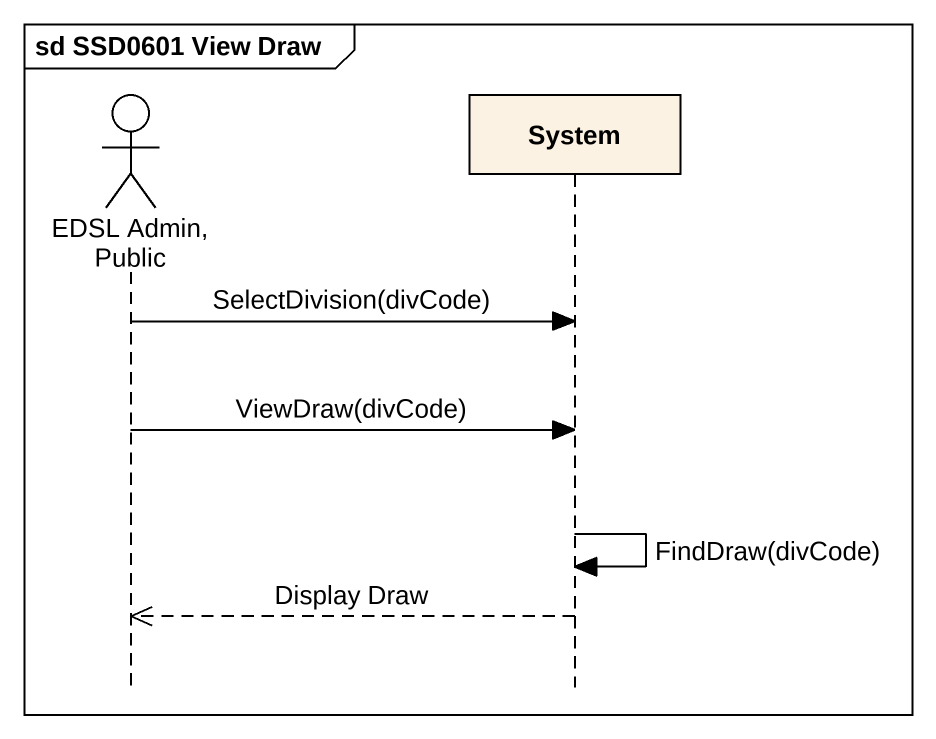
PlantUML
@startuml
mainframe sd SSD0601 View Draw
hide footbox
actor "EDSL Admin, Public" as EDSL_Admin_Public
participant System

EDSL_Admin_Public -> System : SelectDivision(divCode)
EDSL_Admin_Public -> System : ViewDraw(divCode)
System -> System : FindDraw(divCode)
System -->> EDSL_Admin_Public : Display Draw
@enduml
